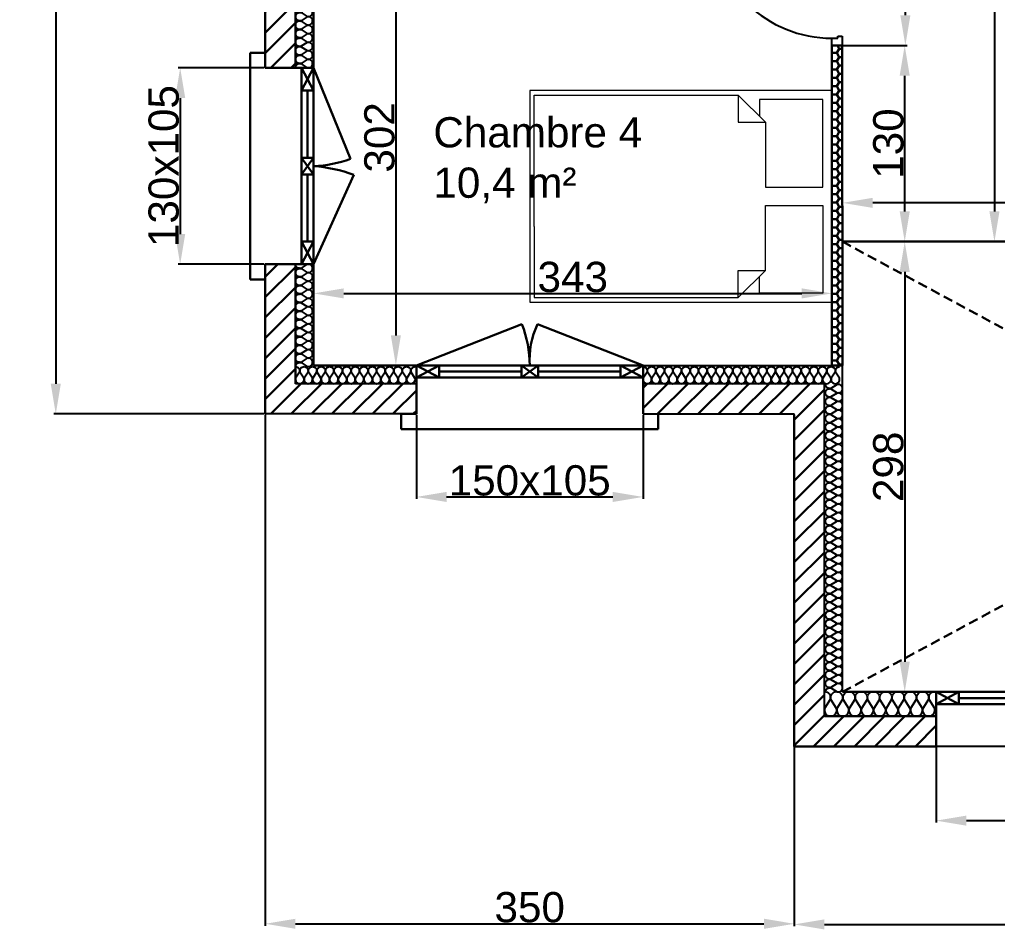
# Model space of a CAD drawing. Header units: millimetres. Extents: x -161 to 8306, y -322 to 968.
# Drawn here: x -161 to 486, y -121 to 481 of the extents above; entities that cross this region are included whole.
import ezdxf

# ---------------------------------------------------------------- set-up
doc = ezdxf.new("R2010")
doc.units = ezdxf.units.MM
doc.linetypes.add('INTERROMPU2', pattern=[9.525, 6.35, -3.175])
for name, color, linetype in [('Cloisons', 8, 'Continuous'), ('Cotation', 7, 'Continuous'), ('Isolation', 6, 'Continuous'), ('MenuisInt', 4, 'Continuous'), ('Texte', 7, 'Continuous')]:
    doc.layers.add(name, color=color, linetype=linetype)
doc.layers.add('MenuisExt', color=140, linetype='Continuous', lineweight=18)
doc.layers.add('Mobilier', color=150, linetype='Continuous', lineweight=5)
doc.styles.get("Standard").update_dxf_attribs({"font": 'Arial.ttf'})
doc.dimstyles.new('ISO-25', dxfattribs={"dimtxt": 2.5, "dimasz": 2.5, "dimexe": 1.25, "dimexo": 0.625, "dimtad": 1, "dimtxsty": 'Standard', "dimcen": 2.5, "dimadec": 0, "dimazin": 0, "dimtfac": 1, "dimtmove": 0, "dimatfit": 3, "dimfxl": 1, "dimarcsym": 0})

# ---------------------------------------------------------------- blocks, each defined once
blk = doc.blocks.new('Gruppo-48')
at = {"layer": 'Mobilier', "lineweight": 20}
for p, q in [((-34.0452, 74.0838), (-34.0452, 75.4838)), ((-34.0452, 75.4838), (-32.0452, 75.4838)), ((-33.6052, 75.2738), (-33.4252, 75.4538)), ((-32.0752, 75.4538), (-33.4252, 75.4538)), ((-33.4252, 75.4538), (-33.4252, 75.2738)), ((-32.0752, 74.5838), (-32.0752, 75.4538)), ((-32.0452, 75.4838), (-32.0452, 74.0838)), ((-33.9852, 74.8438), (-33.9852, 75.4238)), ((-33.9852, 75.4238), (-33.5652, 75.4238)), ((-33.5652, 75.4238), (-33.5652, 75.3138)), ((-33.4252, 75.2738), (-33.6052, 75.2738)), ((-33.6052, 75.2738), (-33.6052, 74.8438)), ((-33.6052, 74.8438), (-33.9852, 74.8438)), ((-33.6052, 74.7238), (-33.9852, 74.7238)), ((-33.9852, 74.7238), (-33.9852, 74.1438)), ((-33.6052, 74.2938), (-33.6052, 74.7238)), ((-32.0752, 74.5838), (-32.0752, 74.1138)), ((-33.4252, 74.2938), (-33.6052, 74.2938)), ((-33.6052, 74.2938), (-33.4252, 74.1138)), ((-33.4252, 74.1138), (-33.4252, 74.2938)), ((-33.5652, 74.1438), (-33.5652, 74.2538)), ((-33.9852, 74.1438), (-33.5652, 74.1438)), ((-32.0752, 74.1138), (-33.4252, 74.1138)), ((-32.0452, 74.0838), (-34.0452, 74.0838))]:
    blk.add_line(p, q, dxfattribs=at)
blk = doc.blocks.new('*D20')
at = {"layer": 'Cotation', "color": 0, "lineweight": -2, "transparency": 16777216}
for p, q in [((0.51, 820.31), (-138.73, 820.31)), ((-137.48, 800.31), (-137.48, 240.31)), ((0.51, 220.31), (-138.73, 220.31))]:
    blk.add_line(p, q, dxfattribs=at)
at = {"layer": 'Cotation', "color": 0, "lineweight": 30, "transparency": 16777216}
for points in [[(-140.82, 800.31), (-134.15, 800.31), (-137.48, 820.31)], [(-140.82, 240.31), (-134.15, 240.31), (-137.48, 220.31)]]:
    blk.add_solid(points, dxfattribs=at)
at = {"layer": 'Defpoints', "color": 0, "lineweight": 30, "transparency": 16777216}
for p in [(1.13, 820.31), (-137.48, 220.31), (1.13, 220.31)]:
    blk.add_point(p, dxfattribs=at)
at = {"layer": 'Cotation', "color": 0, "lineweight": 30, "transparency": 16777216, "insert": (-148.32, 520.31), "char_height": 20, "attachment_point": 5, "rotation": 90}
blk.add_mtext('600', dxfattribs=at)
blk = doc.blocks.new('*D21')
at = {"layer": 'Cotation', "color": 0, "lineweight": -2, "transparency": 16777216}
for p, q in [((1.13, 219.68), (1.13, -118.34)), ((351.13, 219.68), (351.13, -118.34)), ((21.13, -117.09), (331.13, -117.09))]:
    blk.add_line(p, q, dxfattribs=at)
at = {"layer": 'Cotation', "color": 0, "lineweight": 30, "transparency": 16777216}
for points in [[(21.13, -113.75), (21.13, -120.42), (1.13, -117.09)], [(331.13, -113.75), (331.13, -120.42), (351.13, -117.09)]]:
    blk.add_solid(points, dxfattribs=at)
at = {"layer": 'Defpoints', "color": 0, "lineweight": 30, "transparency": 16777216}
for p in [(1.13, 220.31), (351.13, 220.31), (351.13, -117.09)]:
    blk.add_point(p, dxfattribs=at)
at = {"layer": 'Cotation', "color": 0, "lineweight": 30, "transparency": 16777216, "insert": (176.13, -106.24), "char_height": 20, "attachment_point": 5}
blk.add_mtext('350', dxfattribs=at)
blk = doc.blocks.new('*D22')
at = {"layer": 'Cotation', "color": 0, "lineweight": -2, "transparency": 16777216}
for p, q in [((351.13, -0.32), (351.13, -118.75)), ((1141.13, -0.32), (1141.13, -118.75)), ((371.13, -117.5), (1121.13, -117.5))]:
    blk.add_line(p, q, dxfattribs=at)
at = {"layer": 'Cotation', "color": 0, "lineweight": 30, "transparency": 16777216}
for points in [[(371.13, -114.17), (371.13, -120.84), (351.13, -117.5)], [(1121.13, -114.17), (1121.13, -120.84), (1141.13, -117.5)]]:
    blk.add_solid(points, dxfattribs=at)
at = {"layer": 'Defpoints', "color": 0, "lineweight": 30, "transparency": 16777216}
for p in [(351.13, 0.31), (1141.13, 0.31), (1141.13, -117.5)]:
    blk.add_point(p, dxfattribs=at)
at = {"layer": 'Cotation', "color": 0, "lineweight": 30, "transparency": 16777216, "insert": (746.13, -106.67), "char_height": 20, "attachment_point": 5}
blk.add_mtext('790', dxfattribs=at)
blk = doc.blocks.new('*D27')
at = {"layer": 'Cotation', "color": 0, "lineweight": -2, "transparency": 16777216}
for p, q in [((101.13, 219.68), (101.13, 164.13)), ((251.13, 219.68), (251.13, 164.13)), ((121.13, 165.38), (231.13, 165.38))]:
    blk.add_line(p, q, dxfattribs=at)
at = {"layer": 'Cotation', "color": 0, "lineweight": 30, "transparency": 16777216}
for points in [[(121.13, 168.71), (121.13, 162.04), (101.13, 165.38)], [(231.13, 168.71), (231.13, 162.04), (251.13, 165.38)]]:
    blk.add_solid(points, dxfattribs=at)
at = {"layer": 'Defpoints', "color": 0, "lineweight": 30, "transparency": 16777216}
for p in [(101.13, 220.31), (251.13, 220.31), (251.13, 165.38)]:
    blk.add_point(p, dxfattribs=at)
at = {"layer": 'Cotation', "color": 0, "lineweight": 30, "transparency": 16777216, "insert": (176.13, 176.21), "char_height": 20, "attachment_point": 5}
blk.add_mtext('150x105', dxfattribs=at)
blk = doc.blocks.new('*D28')
at = {"layer": 'Cotation', "color": 0, "lineweight": -2, "transparency": 16777216}
for p, q in [((445.13, -0.32), (445.13, -50.08)), ((845.13, -0.32), (845.13, -50.08)), ((465.13, -48.83), (825.13, -48.83))]:
    blk.add_line(p, q, dxfattribs=at)
at = {"layer": 'Cotation', "color": 0, "lineweight": 30, "transparency": 16777216}
for points in [[(465.13, -45.5), (465.13, -52.17), (445.13, -48.83)], [(825.13, -45.5), (825.13, -52.17), (845.13, -48.83)]]:
    blk.add_solid(points, dxfattribs=at)
at = {"layer": 'Defpoints', "color": 0, "lineweight": 30, "transparency": 16777216}
for p in [(445.13, 0.31), (845.13, 0.31), (845.13, -48.83)]:
    blk.add_point(p, dxfattribs=at)
at = {"layer": 'Cotation', "color": 0, "lineweight": 30, "transparency": 16777216, "insert": (645.13, -38), "char_height": 20, "attachment_point": 5}
blk.add_mtext('400x105', dxfattribs=at)
blk = doc.blocks.new('*D30')
at = {"layer": 'Cotation', "color": 0, "lineweight": -2, "transparency": 16777216}
for p, q in [((0.51, 449.31), (-56.4, 449.31)), ((-55.15, 429.31), (-55.15, 339.31)), ((0.51, 319.31), (-56.4, 319.31))]:
    blk.add_line(p, q, dxfattribs=at)
at = {"layer": 'Cotation', "color": 0, "lineweight": 30, "transparency": 16777216}
for points in [[(-58.49, 429.31), (-51.82, 429.31), (-55.15, 449.31)], [(-58.49, 339.31), (-51.82, 339.31), (-55.15, 319.31)]]:
    blk.add_solid(points, dxfattribs=at)
at = {"layer": 'Defpoints', "color": 0, "lineweight": 30, "transparency": 16777216}
for p in [(1.13, 449.31), (-55.15, 319.31), (1.13, 319.31)]:
    blk.add_point(p, dxfattribs=at)
at = {"layer": 'Cotation', "color": 0, "lineweight": 30, "transparency": 16777216, "insert": (-66, 384.31), "char_height": 20, "attachment_point": 5, "rotation": 90}
blk.add_mtext('130x105', dxfattribs=at)
blk = doc.blocks.new('*D47')
at = {"layer": 'Cotation', "color": 0, "lineweight": -2, "transparency": 16777216}
for p, q in [((383.13, 334.93), (383.13, 361.23)), ((915.13, 359.98), (403.13, 359.98)), ((935.13, 334.93), (935.13, 361.23))]:
    blk.add_line(p, q, dxfattribs=at)
at = {"layer": 'Cotation', "color": 0, "lineweight": 30, "transparency": 16777216}
for points in [[(403.13, 363.31), (403.13, 356.65), (383.13, 359.98)], [(915.13, 363.31), (915.13, 356.65), (935.13, 359.98)]]:
    blk.add_solid(points, dxfattribs=at)
at = {"layer": 'Defpoints', "color": 0, "lineweight": 30, "transparency": 16777216}
for p in [(383.13, 359.98), (383.13, 334.31), (935.13, 334.31)]:
    blk.add_point(p, dxfattribs=at)
at = {"layer": 'Cotation', "color": 0, "lineweight": 30, "transparency": 16777216, "insert": (659.13, 370.74), "char_height": 20, "attachment_point": 5}
blk.add_mtext('552', dxfattribs=at)
blk = doc.blocks.new('*D48')
at = {"layer": 'Cotation', "color": 0, "lineweight": -2, "transparency": 16777216}
for p, q in [((383.55, 464.1), (425.53, 464.1)), ((424.28, 354.31), (424.28, 444.1)), ((383.76, 334.31), (425.53, 334.31))]:
    blk.add_line(p, q, dxfattribs=at)
at = {"layer": 'Cotation', "color": 0, "lineweight": 30, "transparency": 16777216}
for points in [[(420.94, 444.1), (427.61, 444.1), (424.28, 464.1)], [(420.94, 354.31), (427.61, 354.31), (424.28, 334.31)]]:
    blk.add_solid(points, dxfattribs=at)
at = {"layer": 'Defpoints', "color": 0, "lineweight": 30, "transparency": 16777216}
for p in [(382.92, 464.1), (424.28, 464.1), (383.13, 334.31)]:
    blk.add_point(p, dxfattribs=at)
at = {"layer": 'Cotation', "color": 0, "lineweight": 30, "transparency": 16777216, "insert": (413.52, 399.2), "char_height": 20, "attachment_point": 5, "rotation": 90}
blk.add_mtext('130', dxfattribs=at)
blk = doc.blocks.new('*D49')
at = {"layer": 'Cotation', "color": 0, "lineweight": -2, "transparency": 16777216}
for p, q in [((383.55, 554.31), (425.94, 554.31)), ((424.69, 484.1), (424.69, 534.31)), ((383.55, 464.1), (425.94, 464.1))]:
    blk.add_line(p, q, dxfattribs=at)
at = {"layer": 'Cotation', "color": 0, "lineweight": 30, "transparency": 16777216}
for points in [[(421.36, 534.31), (428.03, 534.31), (424.69, 554.31)], [(421.36, 484.1), (428.03, 484.1), (424.69, 464.1)]]:
    blk.add_solid(points, dxfattribs=at)
at = {"layer": 'Defpoints', "color": 0, "lineweight": 30, "transparency": 16777216}
for p in [(382.92, 554.31), (424.69, 554.31), (382.92, 464.1)]:
    blk.add_point(p, dxfattribs=at)
at = {"layer": 'Cotation', "color": 0, "lineweight": 30, "transparency": 16777216, "insert": (413.93, 509.2), "char_height": 20, "attachment_point": 5, "rotation": 90}
blk.add_mtext('90', dxfattribs=at)
blk = doc.blocks.new('*D52')
at = {"layer": 'Cotation', "color": 0, "lineweight": -2, "transparency": 16777216}
for p, q in [((33.76, 554.31), (88.81, 554.31)), ((87.56, 534.31), (87.56, 272.31)), ((33.76, 252.31), (88.81, 252.31))]:
    blk.add_line(p, q, dxfattribs=at)
at = {"layer": 'Cotation', "color": 0, "lineweight": 30, "transparency": 16777216}
for points in [[(84.22, 534.31), (90.89, 534.31), (87.56, 554.31)], [(84.22, 272.31), (90.89, 272.31), (87.56, 252.31)]]:
    blk.add_solid(points, dxfattribs=at)
at = {"layer": 'Defpoints', "color": 0, "lineweight": 30, "transparency": 16777216}
for p in [(33.13, 554.31), (33.13, 252.31), (87.56, 252.31)]:
    blk.add_point(p, dxfattribs=at)
at = {"layer": 'Cotation', "color": 0, "lineweight": 30, "transparency": 16777216, "insert": (76.79, 403.31), "char_height": 20, "attachment_point": 5, "rotation": 90}
blk.add_mtext('302', dxfattribs=at)
blk = doc.blocks.new('*D53')
at = {"layer": 'Cotation', "color": 0, "lineweight": -2, "transparency": 16777216}
for p, q in [((33.13, 252.93), (33.13, 301.32)), ((53.13, 300.07), (356.13, 300.07)), ((376.13, 252.93), (376.13, 301.32))]:
    blk.add_line(p, q, dxfattribs=at)
at = {"layer": 'Cotation', "color": 0, "lineweight": 30, "transparency": 16777216}
for points in [[(53.13, 303.41), (53.13, 296.74), (33.13, 300.07)], [(356.13, 303.41), (356.13, 296.74), (376.13, 300.07)]]:
    blk.add_solid(points, dxfattribs=at)
at = {"layer": 'Defpoints', "color": 0, "lineweight": 30, "transparency": 16777216}
for p in [(376.13, 300.07), (33.13, 252.31), (376.13, 252.31)]:
    blk.add_point(p, dxfattribs=at)
at = {"layer": 'Cotation', "color": 0, "lineweight": 30, "transparency": 16777216, "insert": (204.63, 310.84), "char_height": 20, "attachment_point": 5}
blk.add_mtext('343', dxfattribs=at)
blk = doc.blocks.new('*D59')
at = {"layer": 'Cotation', "color": 0, "lineweight": -2, "transparency": 16777216}
for p, q in [((383.76, 334.31), (425.53, 334.31)), ((424.28, 314.31), (424.28, 56.31)), ((383.76, 36.31), (425.53, 36.31))]:
    blk.add_line(p, q, dxfattribs=at)
at = {"layer": 'Cotation', "color": 0, "lineweight": 30, "transparency": 16777216}
for points in [[(420.94, 314.31), (427.61, 314.31), (424.28, 334.31)], [(420.94, 56.31), (427.61, 56.31), (424.28, 36.31)]]:
    blk.add_solid(points, dxfattribs=at)
at = {"layer": 'Defpoints', "color": 0, "lineweight": 30, "transparency": 16777216}
for p in [(383.13, 334.31), (383.13, 36.31), (424.28, 36.31)]:
    blk.add_point(p, dxfattribs=at)
at = {"layer": 'Cotation', "color": 0, "lineweight": 30, "transparency": 16777216, "insert": (413.52, 185.31), "char_height": 20, "attachment_point": 5, "rotation": 90}
blk.add_mtext('298', dxfattribs=at)
blk = doc.blocks.new('*D60')
at = {"layer": 'Cotation', "color": 0, "lineweight": -2, "transparency": 16777216}
for p, q in [((537.51, 788.31), (482.4, 788.31)), ((483.65, 768.31), (483.65, 354.31)), ((537.51, 334.31), (482.4, 334.31))]:
    blk.add_line(p, q, dxfattribs=at)
at = {"layer": 'Cotation', "color": 0, "lineweight": 30, "transparency": 16777216}
for points in [[(480.32, 768.31), (486.98, 768.31), (483.65, 788.31)], [(480.32, 354.31), (486.98, 354.31), (483.65, 334.31)]]:
    blk.add_solid(points, dxfattribs=at)
at = {"layer": 'Defpoints', "color": 0, "lineweight": 30, "transparency": 16777216}
for p in [(538.13, 788.31), (483.65, 334.31), (538.13, 334.31)]:
    blk.add_point(p, dxfattribs=at)
at = {"layer": 'Cotation', "color": 0, "lineweight": 30, "transparency": 16777216, "insert": (472.89, 561.31), "char_height": 20, "attachment_point": 5, "rotation": 90}
blk.add_mtext('454', dxfattribs=at)
blk = doc.blocks.new('*U63')
at = {"flags": 128}
for points in [[(0, 1, -0.505863), (0.239, 0.676), (0.009, 0.318, 1.322645), (0.491, 0.318), (0.261, 0.676, -0.505863), (0.5, 1)], [(0.5, 1, -0.505863), (0.739, 0.676), (0.509, 0.318, 1.322645), (0.991, 0.318), (0.761, 0.676, -0.505863), (1, 1)], [(1, 1, -0.505863), (1.239, 0.676), (1.009, 0.318, 1.322645), (1.491, 0.318), (1.261, 0.676, -0.505863), (1.5, 1)], [(1.5, 1, -0.505863), (1.739, 0.676), (1.509, 0.318, 1.322645), (1.991, 0.318), (1.761, 0.676, -0.505863), (2, 1)], [(2, 1, -0.505863), (2.239, 0.676), (2.009, 0.318, 1.322645), (2.491, 0.318), (2.261, 0.676, -0.505863), (2.5, 1)], [(2.5, 1, -0.505863), (2.739, 0.676), (2.509, 0.318, 1.322645), (2.991, 0.318), (2.761, 0.676, -0.505863), (3, 1)], [(3, 1, -0.505863), (3.239, 0.676), (3.009, 0.318, 1.322645), (3.491, 0.318), (3.261, 0.676, -0.505863), (3.5, 1)], [(3.5, 1, -0.505863), (3.739, 0.676), (3.509, 0.318, 1.322645), (3.991, 0.318), (3.761, 0.676, -0.505863), (4, 1)], [(4, 1, -0.505863), (4.239, 0.676), (4.009, 0.318, 1.322645), (4.491, 0.318), (4.261, 0.676, -0.505863), (4.5, 1)]]:
    blk.add_lwpolyline(points, format="xyb", dxfattribs=at)
blk = doc.blocks.new('*U66')
at = {"flags": 128}
for points in [[(0, 1, -0.505863), (0.239, 0.676), (0.009, 0.318, 1.322645), (0.491, 0.318), (0.261, 0.676, -0.505863), (0.5, 1)], [(0.5, 1, -0.505863), (0.739, 0.676), (0.509, 0.318, 1.322645), (0.991, 0.318), (0.761, 0.676, -0.505863), (1, 1)], [(1, 1, -0.505863), (1.239, 0.676), (1.009, 0.318, 1.322645), (1.491, 0.318), (1.261, 0.676, -0.505863), (1.5, 1)], [(1.5, 1, -0.505863), (1.739, 0.676), (1.509, 0.318, 1.322645), (1.991, 0.318), (1.761, 0.676, -0.505863), (2, 1)], [(2, 1, -0.505863), (2.239, 0.676), (2.009, 0.318, 1.322645), (2.491, 0.318), (2.261, 0.676, -0.505863), (2.5, 1)], [(2.5, 1, -0.505863), (2.739, 0.676), (2.509, 0.318, 1.322645), (2.991, 0.318), (2.761, 0.676, -0.505863), (3, 1)], [(3, 1, -0.505863), (3.239, 0.676), (3.009, 0.318, 1.322645), (3.491, 0.318), (3.261, 0.676, -0.505863), (3.5, 1)], [(3.5, 1, -0.505863), (3.739, 0.676), (3.509, 0.318, 1.322645), (3.991, 0.318), (3.761, 0.676, -0.505863), (4, 1)], [(4, 1, -0.505863), (4.239, 0.676), (4.009, 0.318, 1.322645), (4.491, 0.318), (4.261, 0.676, -0.505863), (4.5, 1)], [(4.5, 1, -0.505863), (4.739, 0.676), (4.509, 0.318, 1.322645), (4.991, 0.318), (4.761, 0.676, -0.505863), (5, 1)], [(5, 1, -0.505863), (5.239, 0.676), (5.009, 0.318, 1.322645), (5.491, 0.318), (5.261, 0.676, -0.505863), (5.5, 1)], [(5.5, 1, -0.505863), (5.739, 0.676), (5.509, 0.318, 1.322645), (5.991, 0.318), (5.761, 0.676, -0.505863), (6, 1)], [(6, 1, -0.505863), (6.239, 0.676), (6.009, 0.318, 1.322645), (6.491, 0.318), (6.261, 0.676, -0.505863), (6.5, 1)], [(6.5, 1, -0.505863), (6.739, 0.676), (6.509, 0.318, 1.322645), (6.991, 0.318), (6.761, 0.676, -0.505863), (7, 1)], [(7, 1, -0.505863), (7.239, 0.676), (7.009, 0.318, 1.322645), (7.491, 0.318), (7.261, 0.676, -0.505863), (7.5, 1)], [(7.5, 1, -0.505863), (7.739, 0.676), (7.509, 0.318, 1.322645), (7.991, 0.318), (7.761, 0.676, -0.505863), (8, 1)], [(8, 1, -0.505863), (8.239, 0.676), (8.009, 0.318, 1.322645), (8.491, 0.318), (8.261, 0.676, -0.505863), (8.5, 1)], [(8.5, 1, -0.505863), (8.739, 0.676), (8.509, 0.318, 1.322645), (8.991, 0.318), (8.761, 0.676, -0.505863), (9, 1)], [(9, 1, -0.505863), (9.239, 0.676), (9.009, 0.318, 1.322645), (9.491, 0.318), (9.261, 0.676, -0.505863), (9.5, 1)], [(9.5, 1, -0.505863), (9.739, 0.676), (9.509, 0.318, 1.322645), (9.991, 0.318), (9.761, 0.676, -0.505863), (10, 1)], [(10, 1, -0.505863), (10.239, 0.676), (10.009, 0.318, 1.322645), (10.491, 0.318), (10.261, 0.676, -0.505863), (10.5, 1)], [(10.5, 1, -0.505863), (10.739, 0.676), (10.509, 0.318, 1.322645), (10.991, 0.318), (10.761, 0.676, -0.505863), (11, 1)], [(11, 1, -0.505863), (11.239, 0.676), (11.009, 0.318, 1.322645), (11.491, 0.318), (11.261, 0.676, -0.505863), (11.5, 1)], [(11.5, 1, -0.505863), (11.739, 0.676), (11.509, 0.318, 1.322645), (11.991, 0.318), (11.761, 0.676, -0.505863), (12, 1)], [(12, 1, -0.505863), (12.239, 0.676), (12.009, 0.318, 1.322645), (12.491, 0.318), (12.261, 0.676, -0.505863), (12.5, 1)], [(12.5, 1, -0.505863), (12.739, 0.676), (12.509, 0.318, 1.322645), (12.991, 0.318), (12.761, 0.676, -0.505863), (13, 1)], [(13, 1, -0.505863), (13.239, 0.676), (13.009, 0.318, 1.322645), (13.491, 0.318), (13.261, 0.676, -0.505863), (13.5, 1)], [(13.5, 1, -0.505863), (13.739, 0.676), (13.509, 0.318, 1.322645), (13.991, 0.318), (13.761, 0.676, -0.505863), (14, 1)], [(14, 1, -0.505863), (14.239, 0.676), (14.009, 0.318, 1.322645), (14.491, 0.318), (14.261, 0.676, -0.505863), (14.5, 1)], [(14.5, 1, -0.505863), (14.739, 0.676), (14.509, 0.318, 1.322645), (14.991, 0.318), (14.761, 0.676, -0.505863), (15, 1)], [(15, 1, -0.505863), (15.239, 0.676), (15.009, 0.318, 1.322645), (15.491, 0.318), (15.261, 0.676, -0.505863), (15.5, 1)], [(15.5, 1, -0.505863), (15.739, 0.676), (15.509, 0.318, 1.322645), (15.991, 0.318), (15.761, 0.676, -0.505863), (16, 1)], [(16, 1, -0.505863), (16.239, 0.676), (16.009, 0.318, 1.322645), (16.491, 0.318), (16.261, 0.676, -0.505863), (16.5, 1)], [(16.5, 1, -0.505863), (16.739, 0.676), (16.509, 0.318, 1.322645), (16.991, 0.318), (16.761, 0.676, -0.505863), (17, 1)], [(17, 1, -0.505863), (17.239, 0.676), (17.009, 0.318, 1.322645), (17.491, 0.318), (17.261, 0.676, -0.505863), (17.5, 1)], [(17.5, 1, -0.505863), (17.739, 0.676), (17.509, 0.318, 1.322645), (17.991, 0.318), (17.761, 0.676, -0.505863), (18, 1)]]:
    blk.add_lwpolyline(points, format="xyb", dxfattribs=at)
blk = doc.blocks.new('*U67')
at = {"flags": 128}
for points in [[(0, 1, -0.505863), (0.239, 0.676), (0.009, 0.318, 1.322645), (0.491, 0.318), (0.261, 0.676, -0.505863), (0.5, 1)], [(0.5, 1, -0.505863), (0.739, 0.676), (0.509, 0.318, 1.322645), (0.991, 0.318), (0.761, 0.676, -0.505863), (1, 1)], [(1, 1, -0.505863), (1.239, 0.676), (1.009, 0.318, 1.322645), (1.491, 0.318), (1.261, 0.676, -0.505863), (1.5, 1)], [(1.5, 1, -0.505863), (1.739, 0.676), (1.509, 0.318, 1.322645), (1.991, 0.318), (1.761, 0.676, -0.505863), (2, 1)], [(2, 1, -0.505863), (2.239, 0.676), (2.009, 0.318, 1.322645), (2.491, 0.318), (2.261, 0.676, -0.505863), (2.5, 1)], [(2.5, 1, -0.505863), (2.739, 0.676), (2.509, 0.318, 1.322645), (2.991, 0.318), (2.761, 0.676, -0.505863), (3, 1)], [(3, 1, -0.505863), (3.239, 0.676), (3.009, 0.318, 1.322645), (3.491, 0.318), (3.261, 0.676, -0.505863), (3.5, 1)], [(3.5, 1, -0.505863), (3.739, 0.676), (3.509, 0.318, 1.322645), (3.991, 0.318), (3.761, 0.676, -0.505863), (4, 1)], [(4, 1, -0.505863), (4.239, 0.676), (4.009, 0.318, 1.322645), (4.491, 0.318), (4.261, 0.676, -0.505863), (4.5, 1)], [(4.5, 1, -0.505863), (4.739, 0.676), (4.509, 0.318, 1.322645), (4.991, 0.318), (4.761, 0.676, -0.505863), (5, 1)], [(5, 1, -0.505863), (5.239, 0.676), (5.009, 0.318, 1.322645), (5.491, 0.318), (5.261, 0.676, -0.505863), (5.5, 1)], [(5.5, 1, -0.505863), (5.739, 0.676), (5.509, 0.318, 1.322645), (5.991, 0.318), (5.761, 0.676, -0.505863), (6, 1)], [(6, 1, -0.505863), (6.239, 0.676), (6.009, 0.318, 1.322645), (6.491, 0.318), (6.261, 0.676, -0.505863), (6.5, 1)], [(6.5, 1, -0.505863), (6.739, 0.676), (6.509, 0.318, 1.322645), (6.991, 0.318), (6.761, 0.676, -0.505863), (7, 1)], [(7, 1, -0.505863), (7.239, 0.676), (7.009, 0.318, 1.322645), (7.491, 0.318), (7.261, 0.676, -0.505863), (7.5, 1)], [(7.5, 1, -0.505863), (7.739, 0.676), (7.509, 0.318, 1.322645), (7.991, 0.318), (7.761, 0.676, -0.505863), (8, 1)], [(8, 1, -0.505863), (8.239, 0.676), (8.009, 0.318, 1.322645), (8.491, 0.318), (8.261, 0.676, -0.505863), (8.5, 1)], [(8.5, 1, -0.505863), (8.739, 0.676), (8.509, 0.318, 1.322645), (8.991, 0.318), (8.761, 0.676, -0.505863), (9, 1)], [(9, 1, -0.505863), (9.239, 0.676), (9.009, 0.318, 1.322645), (9.491, 0.318), (9.261, 0.676, -0.505863), (9.5, 1)], [(9.5, 1, -0.505863), (9.739, 0.676), (9.509, 0.318, 1.322645), (9.991, 0.318), (9.761, 0.676, -0.505863), (10, 1)], [(10, 1, -0.505863), (10.239, 0.676), (10.009, 0.318, 1.322645), (10.491, 0.318), (10.261, 0.676, -0.505863), (10.5, 1)], [(10.5, 1, -0.505863), (10.739, 0.676), (10.509, 0.318, 1.322645), (10.991, 0.318), (10.761, 0.676, -0.505863), (11, 1)], [(11, 1, -0.505863), (11.239, 0.676), (11.009, 0.318, 1.322645), (11.491, 0.318), (11.261, 0.676, -0.505863), (11.5, 1)]]:
    blk.add_lwpolyline(points, format="xyb", dxfattribs=at)
blk = doc.blocks.new('*U68')
at = {"flags": 128}
for points in [[(0, 1, -0.505863), (0.239, 0.676), (0.009, 0.318, 1.322645), (0.491, 0.318), (0.261, 0.676, -0.505863), (0.5, 1)], [(0.5, 1, -0.505863), (0.739, 0.676), (0.509, 0.318, 1.322645), (0.991, 0.318), (0.761, 0.676, -0.505863), (1, 1)], [(1, 1, -0.505863), (1.239, 0.676), (1.009, 0.318, 1.322645), (1.491, 0.318), (1.261, 0.676, -0.505863), (1.5, 1)], [(1.5, 1, -0.505863), (1.739, 0.676), (1.509, 0.318, 1.322645), (1.991, 0.318), (1.761, 0.676, -0.505863), (2, 1)], [(2, 1, -0.505863), (2.239, 0.676), (2.009, 0.318, 1.322645), (2.491, 0.318), (2.261, 0.676, -0.505863), (2.5, 1)], [(2.5, 1, -0.505863), (2.739, 0.676), (2.509, 0.318, 1.322645), (2.991, 0.318), (2.761, 0.676, -0.505863), (3, 1)], [(3, 1, -0.505863), (3.239, 0.676), (3.009, 0.318, 1.322645), (3.491, 0.318), (3.261, 0.676, -0.505863), (3.5, 1)], [(3.5, 1, -0.505863), (3.739, 0.676), (3.509, 0.318, 1.322645), (3.991, 0.318), (3.761, 0.676, -0.505863), (4, 1)], [(4, 1, -0.505863), (4.239, 0.676), (4.009, 0.318, 1.322645), (4.491, 0.318), (4.261, 0.676, -0.505863), (4.5, 1)], [(4.5, 1, -0.505863), (4.739, 0.676), (4.509, 0.318, 1.322645), (4.991, 0.318), (4.761, 0.676, -0.505863), (5, 1)], [(5, 1, -0.505863), (5.239, 0.676), (5.009, 0.318, 1.322645), (5.491, 0.318), (5.261, 0.676, -0.505863), (5.5, 1)], [(5.5, 1, -0.505863), (5.739, 0.676), (5.509, 0.318, 1.322645), (5.991, 0.318), (5.761, 0.676, -0.505863), (6, 1)], [(6, 1, -0.505863), (6.239, 0.676), (6.009, 0.318, 1.322645), (6.491, 0.318), (6.261, 0.676, -0.505863), (6.5, 1)], [(6.5, 1, -0.505863), (6.739, 0.676), (6.509, 0.318, 1.322645), (6.991, 0.318), (6.761, 0.676, -0.505863), (7, 1)]]:
    blk.add_lwpolyline(points, format="xyb", dxfattribs=at)
blk = doc.blocks.new('*U74')
at = {"flags": 128}
for points in [[(0, 1, -0.505863), (0.239, 0.676), (0.009, 0.318, 1.322645), (0.491, 0.318), (0.261, 0.676, -0.505863), (0.5, 1)], [(0.5, 1, -0.505863), (0.739, 0.676), (0.509, 0.318, 1.322645), (0.991, 0.318), (0.761, 0.676, -0.505863), (1, 1)], [(1, 1, -0.505863), (1.239, 0.676), (1.009, 0.318, 1.322645), (1.491, 0.318), (1.261, 0.676, -0.505863), (1.5, 1)], [(1.5, 1, -0.505863), (1.739, 0.676), (1.509, 0.318, 1.322645), (1.991, 0.318), (1.761, 0.676, -0.505863), (2, 1)], [(2, 1, -0.505863), (2.239, 0.676), (2.009, 0.318, 1.322645), (2.491, 0.318), (2.261, 0.676, -0.505863), (2.5, 1)], [(2.5, 1, -0.505863), (2.739, 0.676), (2.509, 0.318, 1.322645), (2.991, 0.318), (2.761, 0.676, -0.505863), (3, 1)], [(3, 1, -0.505863), (3.239, 0.676), (3.009, 0.318, 1.322645), (3.491, 0.318), (3.261, 0.676, -0.505863), (3.5, 1)], [(3.5, 1, -0.505863), (3.739, 0.676), (3.509, 0.318, 1.322645), (3.991, 0.318), (3.761, 0.676, -0.505863), (4, 1)], [(4, 1, -0.505863), (4.239, 0.676), (4.009, 0.318, 1.322645), (4.491, 0.318), (4.261, 0.676, -0.505863), (4.5, 1)], [(4.5, 1, -0.505863), (4.739, 0.676), (4.509, 0.318, 1.322645), (4.991, 0.318), (4.761, 0.676, -0.505863), (5, 1)], [(5, 1, -0.505863), (5.239, 0.676), (5.009, 0.318, 1.322645), (5.491, 0.318), (5.261, 0.676, -0.505863), (5.5, 1)], [(5.5, 1, -0.505863), (5.739, 0.676), (5.509, 0.318, 1.322645), (5.991, 0.318), (5.761, 0.676, -0.505863), (6, 1)]]:
    blk.add_lwpolyline(points, format="xyb", dxfattribs=at)
blk = doc.blocks.new('*U64')
at = {"flags": 128}
for points in [[(0, 1, -0.505863), (0.239, 0.676), (0.009, 0.318, 1.322645), (0.491, 0.318), (0.261, 0.676, -0.505863), (0.5, 1)], [(0.5, 1, -0.505863), (0.739, 0.676), (0.509, 0.318, 1.322645), (0.991, 0.318), (0.761, 0.676, -0.505863), (1, 1)], [(1, 1, -0.505863), (1.239, 0.676), (1.009, 0.318, 1.322645), (1.491, 0.318), (1.261, 0.676, -0.505863), (1.5, 1)], [(1.5, 1, -0.505863), (1.739, 0.676), (1.509, 0.318, 1.322645), (1.991, 0.318), (1.761, 0.676, -0.505863), (2, 1)], [(2, 1, -0.505863), (2.239, 0.676), (2.009, 0.318, 1.322645), (2.491, 0.318), (2.261, 0.676, -0.505863), (2.5, 1)], [(2.5, 1, -0.505863), (2.739, 0.676), (2.509, 0.318, 1.322645), (2.991, 0.318), (2.761, 0.676, -0.505863), (3, 1)], [(3, 1, -0.505863), (3.239, 0.676), (3.009, 0.318, 1.322645), (3.491, 0.318), (3.261, 0.676, -0.505863), (3.5, 1)], [(3.5, 1, -0.505863), (3.739, 0.676), (3.509, 0.318, 1.322645), (3.991, 0.318), (3.761, 0.676, -0.505863), (4, 1)], [(4, 1, -0.505863), (4.239, 0.676), (4.009, 0.318, 1.322645), (4.491, 0.318), (4.261, 0.676, -0.505863), (4.5, 1)], [(4.5, 1, -0.505863), (4.739, 0.676), (4.509, 0.318, 1.322645), (4.991, 0.318), (4.761, 0.676, -0.505863), (5, 1)], [(5, 1, -0.505863), (5.239, 0.676), (5.009, 0.318, 1.322645), (5.491, 0.318), (5.261, 0.676, -0.505863), (5.5, 1)], [(5.5, 1, -0.505863), (5.739, 0.676), (5.509, 0.318, 1.322645), (5.991, 0.318), (5.761, 0.676, -0.505863), (6, 1)], [(6, 1, -0.505863), (6.239, 0.676), (6.009, 0.318, 1.322645), (6.491, 0.318), (6.261, 0.676, -0.505863), (6.5, 1)], [(6.5, 1, -0.505863), (6.739, 0.676), (6.509, 0.318, 1.322645), (6.991, 0.318), (6.761, 0.676, -0.505863), (7, 1)], [(7, 1, -0.505863), (7.239, 0.676), (7.009, 0.318, 1.322645), (7.491, 0.318), (7.261, 0.676, -0.505863), (7.5, 1)], [(7.5, 1, -0.505863), (7.739, 0.676), (7.509, 0.318, 1.322645), (7.991, 0.318), (7.761, 0.676, -0.505863), (8, 1)], [(8, 1, -0.505863), (8.239, 0.676), (8.009, 0.318, 1.322645), (8.491, 0.318), (8.261, 0.676, -0.505863), (8.5, 1)], [(8.5, 1, -0.505863), (8.739, 0.676), (8.509, 0.318, 1.322645), (8.991, 0.318), (8.761, 0.676, -0.505863), (9, 1)], [(9, 1, -0.505863), (9.239, 0.676), (9.009, 0.318, 1.322645), (9.491, 0.318), (9.261, 0.676, -0.505863), (9.5, 1)], [(9.5, 1, -0.505863), (9.739, 0.676), (9.509, 0.318, 1.322645), (9.991, 0.318), (9.761, 0.676, -0.505863), (10, 1)], [(10, 1, -0.505863), (10.239, 0.676), (10.009, 0.318, 1.322645), (10.491, 0.318), (10.261, 0.676, -0.505863), (10.5, 1)], [(10.5, 1, -0.505863), (10.739, 0.676), (10.509, 0.318, 1.322645), (10.991, 0.318), (10.761, 0.676, -0.505863), (11, 1)], [(11, 1, -0.505863), (11.239, 0.676), (11.009, 0.318, 1.322645), (11.491, 0.318), (11.261, 0.676, -0.505863), (11.5, 1)], [(11.5, 1, -0.505863), (11.739, 0.676), (11.509, 0.318, 1.322645), (11.991, 0.318), (11.761, 0.676, -0.505863), (12, 1)], [(12, 1, -0.505863), (12.239, 0.676), (12.009, 0.318, 1.322645), (12.491, 0.318), (12.261, 0.676, -0.505863), (12.5, 1)], [(12.5, 1, -0.505863), (12.739, 0.676), (12.509, 0.318, 1.322645), (12.991, 0.318), (12.761, 0.676, -0.505863), (13, 1)], [(13, 1, -0.505863), (13.239, 0.676), (13.009, 0.318, 1.322645), (13.491, 0.318), (13.261, 0.676, -0.505863), (13.5, 1)], [(13.5, 1, -0.505863), (13.739, 0.676), (13.509, 0.318, 1.322645), (13.991, 0.318), (13.761, 0.676, -0.505863), (14, 1)], [(14, 1, -0.505863), (14.239, 0.676), (14.009, 0.318, 1.322645), (14.491, 0.318), (14.261, 0.676, -0.505863), (14.5, 1)], [(14.5, 1, -0.505863), (14.739, 0.676), (14.509, 0.318, 1.322645), (14.991, 0.318), (14.761, 0.676, -0.505863), (15, 1)], [(15, 1, -0.505863), (15.239, 0.676), (15.009, 0.318, 1.322645), (15.491, 0.318), (15.261, 0.676, -0.505863), (15.5, 1)], [(15.5, 1, -0.505863), (15.739, 0.676), (15.509, 0.318, 1.322645), (15.991, 0.318), (15.761, 0.676, -0.505863), (16, 1)], [(16, 1, -0.505863), (16.239, 0.676), (16.009, 0.318, 1.322645), (16.491, 0.318), (16.261, 0.676, -0.505863), (16.5, 1)], [(16.5, 1, -0.505863), (16.739, 0.676), (16.509, 0.318, 1.322645), (16.991, 0.318), (16.761, 0.676, -0.505863), (17, 1)]]:
    blk.add_lwpolyline(points, format="xyb", dxfattribs=at)

msp = doc.modelspace()

# ---------------------------------------------------------------- hatches: boundary and pattern name
at = {"lineweight": 30, "transparency": 33554687}
h = msp.add_hatch(dxfattribs=at)
h.set_pattern_fill('ANSI31', color=256, scale=3)
h.paths.add_polyline_path([(445.135, 800.308), (445.135, 820.308), (291.135, 820.308), (1.135, 820.308), (1.135, 710.308), (21.135, 710.308), (21.135, 800.308)])
h.paths.add_polyline_path([(21.135, 640.308), (1.135, 640.308), (1.135, 449.308), (21.135, 449.308)])
h.paths.add_polyline_path([(101.135, 220.308), (101.135, 240.308), (21.135, 240.308), (21.135, 319.308), (1.135, 319.308), (1.135, 309.308), (1.135, 220.308)])
h.paths.add_polyline_path([(351.135, 220.308), (351.135, 0.308), (445.135, 0.308), (445.135, 20.308), (371.135, 20.308), (371.135, 220.308), (371.135, 240.308), (251.135, 240.308), (251.135, 220.308)])
h.paths.add_polyline_path([(1191.135, 800.308), (1191.135, 820.308), (1181.135, 820.308), (1091.135, 820.308), (1071.135, 820.308), (845.135, 820.308), (845.135, 800.308)])
h.paths.add_polyline_path([(1471.135, 800.308), (1471.135, 240.308), (1391.135, 240.308), (1391.135, 220.308), (1401.135, 220.308), (1491.135, 220.308), (1491.135, 820.308), (1341.135, 820.308), (1341.135, 800.308)])
h.paths.add_polyline_path([(1241.135, 220.308), (1241.135, 240.308), (1121.135, 240.308), (1121.135, 20.308), (845.135, 20.308), (845.135, 0.308), (1141.135, 0.308), (1141.135, 220.308)])
at = {"layer": 'Cloisons', "lineweight": 30, "transparency": 33554687}
h = msp.add_hatch(dxfattribs=at)
h.set_pattern_fill('HONEY', color=256)
h.paths.add_polyline_path([(382.925, 464.098), (376.135, 464.098), (376.135, 252.308), (383.135, 252.308)])

# ---------------------------------------------------------------- linework, layer by layer
at = {"lineweight": 30}
for p, q in [((1.135, 449.308), (1.135, 640.308)), ((21.135, 640.308), (21.135, 449.308)), ((1.135, 459.308), (-8.865, 459.308)), ((-8.865, 309.308), (-8.865, 459.308)), ((1.135, 449.308), (1.135, 459.308)), ((1.135, 449.308), (21.135, 449.308)), ((1.135, 220.308), (1.135, 319.308)), ((1.135, 319.308), (21.135, 319.308)), ((1.135, 319.308), (1.135, 309.308)), ((21.135, 240.308), (21.135, 319.308)), ((33.135, 319.308), (21.135, 319.308)), ((1.135, 309.308), (-8.865, 309.308)), ((101.135, 252.308), (101.135, 220.308)), ((251.135, 252.308), (251.135, 240.308)), ((251.135, 220.308), (251.135, 240.308)), ((101.135, 220.308), (91.135, 220.308)), ((91.135, 220.308), (91.135, 210.308)), ((261.135, 210.308), (261.135, 220.308)), ((91.135, 210.308), (261.135, 210.308)), ((445.135, 0.308), (445.135, 36.308)), ((371.135, 20.308), (445.135, 20.308)), ((351.135, 0.308), (445.135, 0.308))]:
    msp.add_line(p, q, dxfattribs=at)
at = {"linetype": 'INTERROMPU2', "lineweight": 30}
for p, q in [((383.135, 36.308), (935.135, 334.308)), ((383.135, 334.308), (935.135, 36.308))]:
    msp.add_line(p, q, dxfattribs=at)
for p, q in [((101.135, 240.308), (21.135, 240.308)), ((371.135, 240.308), (251.135, 240.308)), ((371.135, 220.308), (371.135, 240.308)), ((101.135, 220.308), (1.135, 220.308)), ((251.135, 220.308), (351.135, 220.308)), ((351.135, 0.308), (351.135, 220.308)), ((371.135, 20.308), (371.135, 220.308)), ((1141.135, 0.308), (351.135, 0.308))]:
    msp.add_line(p, q)
at = {"layer": 'Cloisons', "lineweight": 30}
for p, q in [((376.135, 464.098), (376.135, 252.308)), ((376.135, 464.098), (382.925, 464.098)), ((382.925, 464.098), (383.135, 252.308)), ((383.135, 334.308), (935.135, 334.308)), ((376.135, 252.308), (383.135, 252.308))]:
    msp.add_line(p, q, dxfattribs=at)
at = {"layer": 'Isolation', "lineweight": 30}
for p, q in [((33.135, 640.308), (33.135, 449.308)), ((33.135, 449.308), (21.135, 449.308)), ((33.135, 319.308), (33.135, 252.308)), ((383.135, 36.308), (445.135, 36.308))]:
    msp.add_line(p, q, dxfattribs=at)
at = {"layer": 'Isolation'}
for p, q in [((101.135, 252.308), (33.135, 252.308)), ((251.135, 252.308), (383.135, 252.308)), ((383.135, 36.308), (383.135, 252.308))]:
    msp.add_line(p, q, dxfattribs=at)
at = {"layer": 'MenuisExt', "lineweight": 30}
for p, q in [((25.135, 434.308), (25.135, 449.308)), ((25.135, 434.308), (33.135, 449.308)), ((25.135, 449.308), (33.135, 434.308)), ((33.135, 449.308), (33.135, 434.308)), ((33.135, 449.308), (57.615, 389.094)), ((33.135, 434.308), (25.135, 434.308)), ((25.135, 434.308), (25.135, 334.308)), ((25.135, 434.308), (25.135, 384.308)), ((29.135, 389.808), (29.135, 434.308)), ((33.135, 434.308), (33.135, 334.308)), ((33.135, 389.808), (25.135, 389.808)), ((25.135, 378.808), (33.135, 389.808)), ((25.135, 389.808), (33.135, 378.808)), ((33.135, 378.808), (33.135, 389.808)), ((25.135, 384.308), (25.135, 378.808)), ((25.135, 378.808), (33.135, 378.808)), ((29.135, 378.808), (29.135, 334.308)), ((33.135, 319.308), (59.788, 378.592)), ((33.135, 334.308), (25.135, 334.308)), ((25.135, 334.308), (25.135, 319.308)), ((25.135, 319.308), (33.135, 334.308)), ((25.135, 334.308), (33.135, 319.308)), ((33.135, 319.308), (33.135, 334.308)), ((101.135, 252.308), (170.93, 279.759)), ((251.135, 252.308), (181.287, 279.627)), ((101.135, 252.308), (116.135, 252.308)), ((101.135, 244.308), (101.135, 252.308)), ((101.135, 252.308), (116.135, 244.308)), ((101.135, 244.308), (116.135, 252.308)), ((116.135, 252.308), (116.135, 244.308)), ((116.135, 252.308), (236.135, 252.308)), ((116.135, 248.308), (170.635, 248.308)), ((170.635, 244.308), (170.635, 252.308)), ((181.635, 244.308), (170.635, 252.308)), ((170.635, 244.308), (181.635, 252.308)), ((181.635, 244.308), (181.635, 252.308)), ((181.635, 248.308), (236.135, 248.308)), ((251.135, 252.308), (236.135, 252.308)), ((236.135, 252.308), (236.135, 244.308)), ((236.135, 244.308), (251.135, 252.308)), ((236.135, 252.308), (251.135, 244.308)), ((251.135, 244.308), (251.135, 252.308)), ((116.135, 244.308), (101.135, 244.308)), ((116.135, 244.308), (170.635, 244.308)), ((170.635, 244.308), (181.635, 244.308)), ((181.635, 244.308), (236.135, 244.308)), ((236.135, 244.308), (251.135, 244.308)), ((445.135, 36.308), (460.135, 36.308)), ((445.135, 28.308), (445.135, 36.308)), ((445.135, 28.308), (460.135, 36.308)), ((445.135, 36.308), (460.135, 28.308)), ((460.135, 36.308), (460.135, 28.308)), ((460.135, 36.308), (576.135, 36.308)), ((460.135, 28.308), (445.135, 28.308)), ((460.135, 32.308), (576.135, 32.308)), ((576.135, 28.308), (460.135, 28.308))]:
    msp.add_line(p, q, dxfattribs=at)
for centre, radius, start, end in [((29.756, 466.23), 82.013, 272.360923, 289.857964), ((24.586, 279.062), 105.571, 70.522381, 85.355614), ((101.549, 252.386), 74.585, 359.939611, 21.530705), ((231.85, 255.945), 55.834, 154.903003, 183.735123)]:
    msp.add_arc(centre, radius, start, end, dxfattribs=at)
at = {"layer": 'MenuisInt'}
for p, q in [((376.135, 464.098), (376.135, 468.948)), ((376.135, 468.948), (380.015, 468.948)), ((380.015, 468.948), (380.015, 470.403)), ((380.015, 470.403), (382.925, 470.403)), ((382.925, 470.403), (382.925, 464.098)), ((382.925, 464.098), (376.135, 464.098))]:
    msp.add_line(p, q, dxfattribs=at)
msp.add_arc((376.135, 549.458), 80.51, 182.762312, 270, dxfattribs=at)

# ---------------------------------------------------------------- block references
at = {"layer": 'Isolation', "lineweight": 30, "xscale": 11.30975603551797, "yscale": 11.30975603551797, "zscale": 11.30975603551797, "rotation": 90}
for name, p in [('*U64', (32.444, 449.308)), ('*U74', (32.444, 251.617)), ('*U66', (383.135, 36.308))]:
    msp.add_blockref(name, p, dxfattribs=at)
at = {"layer": 'Isolation', "lineweight": 30}
for name, p, xscale, yscale, zscale in [('*U68', (21.135, 240.308), 11.30975603551797, 11.30975603551797, 11.30975603551797), ('*U67', (251.135, 240.308), 11.30975603551797, 11.30975603551797, 11.30975603551797), ('*U63', (371.134, 20.308), 16.24847861073939, 16.24847861073939, 16.24847861073939)]:
    msp.add_blockref(name, p, dxfattribs=dict(at, xscale=xscale, yscale=yscale, zscale=zscale))
at = {"layer": 'Mobilier', "color": 7, "xscale": -100, "yscale": 100, "zscale": 100}
msp.add_blockref('Gruppo-48', (-3028.384, -7114.069), dxfattribs=at)

# ---------------------------------------------------------------- texts
at = {"layer": 'Texte', "lineweight": 30, "insert": (112.372, 416.687), "char_height": 20, "attachment_point": 1}
msp.add_mtext_dynamic_manual_height_columns('Chambre 4\\P10,4 m²', width=204.08935, gutter_width=12.5, heights=[0], dxfattribs=at)

# ---------------------------------------------------------------- dimensions: what is measured, and where the dimension line sits
at = {"layer": 'Cotation', "lineweight": 30}
for base, p1, p2, override, picture, middle in [((-137.483, 220.308), (1.135, 820.308), (1.135, 220.308), {"dimtxt": 20, "dimasz": 20}, '*D20', (-148.32, 520.308)), ((483.652, 334.308), (538.135, 788.308), (538.135, 334.308), {"dimtxt": 20, "dimasz": 20}, '*D60', (472.89, 561.308)), ((87.555, 252.308), (33.135, 554.308), (33.135, 252.308), {"dimtxt": 20, "dimasz": 20}, '*D52', (76.794, 403.308)), ((424.695, 554.308), (382.925, 464.098), (382.925, 554.308), {"dimtxt": 20, "dimasz": 20, "dimdec": 0}, '*D49', (413.933, 509.203)), ((424.278, 464.098), (383.135, 334.308), (382.925, 464.098), {"dimtxt": 20, "dimasz": 20, "dimdec": 0}, '*D48', (413.517, 399.203)), ((424.278, 36.308), (383.135, 334.308), (383.135, 36.308), {"dimtxt": 20, "dimasz": 20}, '*D59', (413.517, 185.308))]:
    dim = msp.add_linear_dim(base=base, p1=p1, p2=p2, angle=90, dimstyle='ISO-25', override=override, dxfattribs=at)
    dim.commit()
    dim.dimension.update_dxf_attribs({"geometry": picture, "text_midpoint": middle})
dim = msp.add_linear_dim(base=(-55.154, 319.308), p1=(1.135, 449.308), p2=(1.135, 319.308), angle=90, text='<>x105', dimstyle='ISO-25', override={"dimtxt": 20, "dimasz": 20, "dimlwd": 65534}, dxfattribs=at)
dim.commit()
dim.dimension.update_dxf_attribs({"geometry": '*D30', "text_midpoint": (-65.997, 384.308)})
for base, p1, p2, picture, middle in [((383.135, 359.979), (935.135, 334.308), (383.135, 334.308), '*D47', (659.135, 370.741)), ((376.135, 300.074), (33.135, 252.308), (376.135, 252.308), '*D53', (204.635, 310.835)), ((351.135, -117.087), (1.135, 220.308), (351.135, 220.308), '*D21', (176.135, -106.243)), ((1141.135, -117.503), (351.135, 0.308), (1141.135, 0.308), '*D22', (746.135, -106.667))]:
    dim = msp.add_linear_dim(base=base, p1=p1, p2=p2, dimstyle='ISO-25', override={"dimtxt": 20, "dimasz": 20}, dxfattribs=at)
    dim.commit()
    dim.dimension.update_dxf_attribs({"geometry": picture, "text_midpoint": middle})
for base, p1, p2, picture, middle in [((251.135, 165.375), (101.135, 220.308), (251.135, 220.308), '*D27', (176.135, 176.212)), ((845.135, -48.834), (445.135, 0.308), (845.135, 0.308), '*D28', (645.135, -37.998))]:
    dim = msp.add_linear_dim(base=base, p1=p1, p2=p2, text='<>x105', dimstyle='ISO-25', override={"dimtxt": 20, "dimasz": 20}, dxfattribs=at)
    dim.commit()
    dim.dimension.update_dxf_attribs({"geometry": picture, "text_midpoint": middle})

doc.saveas('drawing.dxf')
